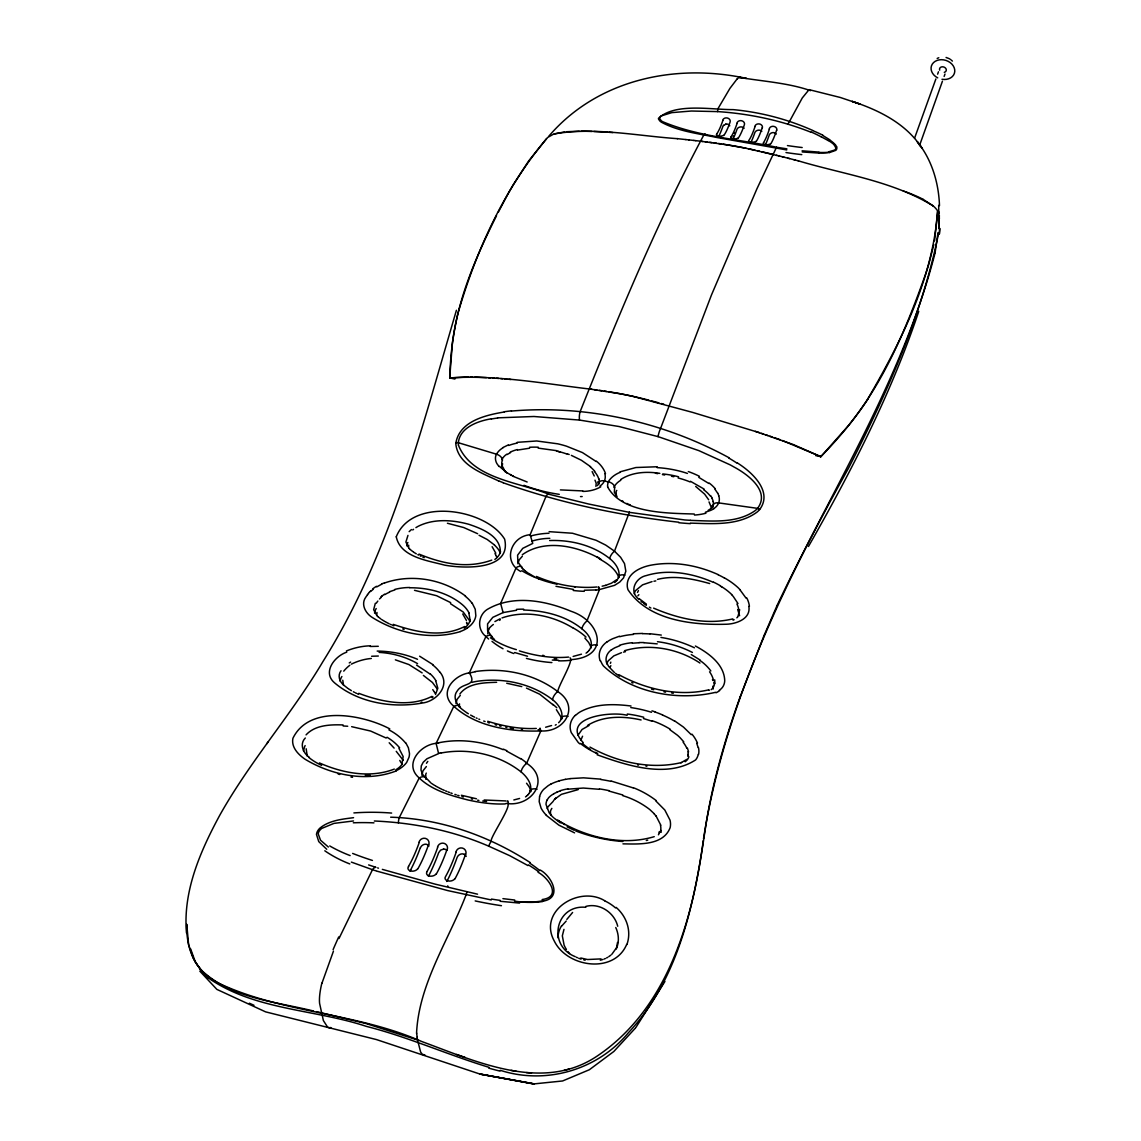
<?xml version="1.0" encoding="UTF-8"?>
<svg xmlns="http://www.w3.org/2000/svg" width="1141" height="1141" viewBox="0 0 1141 1141"><rect width="100%" height="100%" fill="white"/><g stroke="black" fill="none" stroke-linecap="round" stroke-linejoin="round"><path stroke-width="1.5" d="M186.71 924.609C186.354 940.241 189.905 956.7 200.303 968.823M938.686 205.323L938.957 228.642L939.086 226.874M376.858 614.3L376.986 612.46M186.753 924.296L188.607 944.705L193.129 957.827A92.877 69.758 -24.6 0 0 197.407 965.072A87.7 65.821 -24.4 0 0 202.67 971.39C232.721 998.56 275.837 1001.698 313.533 1011.012M421.928 775.352L422.969 770.831L426.363 766.552M487.806 633.868L487.82 633.198A14.248 11.11 -12 0 1 488.191 631.144A13.621 10.597 -12.4 0 1 489.375 628.563M454.945 379.04L449.711 377.928L452.378 343.042A594.917 411.687 7.9 0 1 458.554 310.994C466.983 277.734 481.202 246.342 496.506 215.749M539.75 729.541L540.035 728.129L540.834 730.939L526.629 763.358A7.245 3.038 -49.9 0 0 521.223 772.015C527.085 776.907 534.074 785.864 528.996 793.551M570.058 657.801C573.98 660.397 558.805 684.743 557.707 691.546A7.017 2.981 -50.3 0 0 552.643 699.775C559.275 704.667 566.278 715.649 558.605 722.724M617.495 942.452L616.397 948.927M455.958 703.583L457.085 699.333L460.308 695.354M714.865 683.302L714.722 679.836M498.646 480.96C482.329 473.23 458.582 465.228 455.872 444.505A30.921 21.836 -26.2 0 1 455.887 442.865C459.737 421.043 485.809 415.067 504.351 411.972M470.035 619.763L468.851 612.974M937.988 232.607L935.064 252.988M408.678 545.156L408.592 546.924M340.189 681.362L340.617 679.137A13.364 8.115 -32.2 0 1 341.886 676.513M938.43 234.005C921.728 316.086 886.557 393.716 848.59 468.067C783.938 584.135 724.278 706.379 703.512 838.82M342.771 680.25L343.527 685.399M500.357 551.759C500.343 535.757 481.573 528.597 468.808 524.29C452.335 519.783 433.466 518.442 417.806 526.486M303.477 750.849L304.661 746.528A13.892 9.028 -28 0 1 305.16 745.615M703.284 840.532C692.715 920.245 667.485 1009.1 596.729 1056.352C542.075 1092.707 475.911 1061.315 421.657 1041.491C356.135 1012.424 281.328 1013.365 216.89 982.372A99.481 74.778 -24 0 1 200.188 968.894M406.752 545.869L407.251 543.843A12.451 7.816 -34.1 0 1 407.879 542.446M705.979 824.273C695.24 897.839 681.049 976.396 628.377 1032.762C597.756 1069.944 546.04 1085.062 500.3 1070.315M374.533 613.116L375.061 610.891A12.608 7.559 -34.8 0 1 376.202 608.538M705.979 824.287C713.011 780.9 725.22 738.498 740.038 697.165M934.579 240.865L937.645 211.014C932.825 278.604 901.076 341.729 867.517 399.436M580.897 740.095L582.566 736.216M517.843 563.754L519.212 559.817L522.35 556.252M306.173 748.767L307.243 756.155M539.579 796.632L539.18 801.638L541.076 808.099A35.613 28.696 7.5 0 0 546.425 815.316M459.538 703.854L459.181 706.907M933.823 244.602L929.016 263.371A662.907 420.516 -8.2 0 1 925.565 274.239C909.662 318.852 891.791 363.309 865.263 402.802A514.42 340.46 -6.5 0 1 848.533 425.507L820.878 456.685L815.644 455.573M934.921 253.573C902.36 379.311 832.074 489.289 777.05 605.529M321.962 983.171L333.443 951.166M660.853 830.348L658.428 834.784M733.05 137.077L733.435 135.865M610.421 663.363L610.82 662.122M595.916 486.437L596.187 483.228L594.989 480.176M456.429 310.266C421.029 430.528 390.293 554.055 322.932 661.58C291.369 714.751 249.893 761.375 219.671 815.416C200.288 851.329 182.745 891.306 186.496 933.01M786.891 148.843L776.522 147.246L756.897 188.878L711.513 294.877L660.511 428.574A6.361 1.07 -71.9 0 0 658.086 436.632L698.905 450.652L730.04 464.801A170.237 155.889 -7.5 0 1 734.105 467.068C747.84 474.342 770.546 491.286 757.553 508.358A28.525 23.604 16.6 0 1 754.985 510.769C736.359 523.748 711.827 520.966 690.334 520.382M919.503 145.577L942.437 81.211M944.135 76.433L944.99 74.037M740.038 697.165L764.071 635.48M914.597 138.118L935.891 78.943M937.617 74.165L938.472 71.783M617.01 580.17C622.558 572.611 615.755 563.297 609.75 558.591A6.632 2.653 -50.3 0 1 614.486 551.174L629.347 512.338M918.747 311.379C891.178 393.802 851.428 471.162 808.456 546.468M589.512 649.8C594.033 643.424 589.341 635.409 584.349 630.887C567.947 616.226 545.098 610.535 523.562 610.021M582.081 628.848L582.01 628.791A6.803 2.867 -50.5 0 1 586.902 621.018L599.496 589.555L614.571 585.333L619.734 582.067L623.514 577.931L625.839 571.227L624.512 563.597L620.633 557.307L614.414 551.103L605.743 545.113L596.058 540.264L572.468 533.246L549.121 531.663M614.642 487.592L614.357 492.341L617.039 496.72M571.07 659.641C610.406 657.059 601.293 621.203 570.971 611.248C545.783 600.651 513.864 594.661 488.719 608.595C478.179 613.858 476.382 628.862 485.652 636.293M626.666 944.434C614.086 974.343 567.091 967.397 554.284 941.04C537.653 910.932 579.257 885.202 604.659 900.691M658.086 436.632L619.021 426.52L579.557 420.073A6.304 1.811 -84.6 0 1 580.127 411.701C617.581 317.883 656.175 224.221 703.812 135.009A5.662 2.068 -78.7 0 1 705.523 134.253M540.92 730.939C564.952 732.536 580.327 706.136 557.707 691.546M563.968 929.373L562.328 935.834L564.082 945.033A33.16 27.498 12.7 0 0 566.421 949.455M522.749 568.788L517.886 561.885L517.6 555.168L522.763 548.35L532.747 543.416L530.137 534.701L545.94 496.549A6.489 2.396 -74.6 0 1 548.693 494.196L588.542 503.994L629.59 512.395M764.071 635.48L777.05 605.529M507.374 801.453A7.388 0.784 85.5 0 1 508.501 803.706C532.89 805.831 550.932 778.476 526.144 762.958M516.103 567.804L500.628 603.446L503.11 612.574L492.812 617.338L487.578 623.87L487.592 630.303L492.028 637.191M597.456 485.624L598.54 483.87A6.375 4.036 23.6 0 1 604.402 480.903L608.353 482.001A17.942 12.451 -13.8 0 0 607.668 486.965M499.758 620.404L500.1 619.606M493.283 638.404L492.242 637.391A6.86 3.822 -44.5 0 0 485.895 636.535L469.365 672.862C477.837 686.853 462.761 682.076 457.327 690.833C451.865 697.465 457.484 706.122 463.332 710.258M338.977 938.544L372.451 869.742A7.702 3.28 -71.1 0 1 375.931 867.345L368.614 864.921M616.91 947.244L611.861 954.261M637.534 592.45L638.432 590.596M577.959 735.317L582.067 729.47L589.013 725.519M498.417 211.998L507.702 194.441A837.366 563.098 12.6 0 1 513.464 184.386L528.668 160.952L546.539 138.731A17.686 12.836 28.8 0 1 547.637 137.49L553.685 134.082L564.339 131.928M446.816 881.48L447.728 879.725A71.099 18.242 -75 0 0 457.07 857.576A5.163 4.564 -38.3 0 1 462.305 853.867A4.806 4.464 -41.7 0 1 464.316 854.381M410.717 869.784L410.004 871.125M401.932 763.957L403.158 756.554L398.936 748.339M428.417 876.288L429.173 874.833A71.241 18.855 -74.9 0 0 438.643 852.755L440.569 850.173L443.592 849.061M502.582 463.674L501.997 467.368M616.768 490.388L616.34 491.158A8.543 6.19 -5.2 0 0 616.111 491.771L616.44 496.121M610.877 665.688L610.478 666.415A9.313 7.659 2.5 0 0 610.164 667.157M375.332 603.261L373.649 609.708L376.858 615.57M547.238 799.741L548.707 797.659A21.223 16.73 3.1 0 1 553.799 793.808M407.965 535.386L405.896 542.032L408.892 548.208M341.031 670.751C337.408 675.287 339.419 681.776 343.741 685.085M635.737 1027.713L664.932 981.474M551.859 808.384L551.003 809.825A9.827 7.973 3.1 0 0 550.418 812.064L550.832 815.159M459.866 693.97C468.052 682.974 484.169 682.703 496.649 682.289M266.78 743.775L268.007 742.049M426.463 763.286L427.804 761.404M737.913 616.639L739.682 609.708M435.491 694.484L437.83 688.28L435.719 680.792M589.355 650.013L588.642 650.898M528.796 793.808L527.955 794.821M566.82 919.418L572.597 912.458M367.659 594.632L366.774 595.787A16.288 8.9 -38.7 0 0 365.933 596.957C360.399 604.231 365.662 613.516 372.494 617.595C397.981 633.512 431.155 640.458 460.322 631.601M561.814 925.907L566.193 921.072M305.303 738.013C299.256 743.989 303.164 753.188 309.382 757.353M616.739 580.512L616.026 581.311M690.391 523.12C712.612 523.676 737.999 526.015 756.982 512.152A32.176 26.728 20.4 0 0 759.678 509.499C773.227 491.443 751.762 471.861 737.157 462.818M637.876 595.844L638.889 594.689M546.539 138.731C504.336 188.893 476.253 250.321 458.069 312.934A636.15 438.8 8.7 0 0 449.825 377.928C497.376 374.747 544.728 383.79 591.837 389.281M554.954 798.971L561.429 794.336L578.187 789.615M737.585 617.053L736.858 617.823M553.428 800.711L555.81 798.001M306.059 734.875C315.158 724.949 330.519 724.478 343.084 724.949M635.266 1028.241L613.858 1051.46L589.369 1069.73L562.613 1080.969L533.56 1083.95L479.919 1074.052L376.416 1039.565L265.596 1011.867L216.861 989.39L199.803 971.105M548.821 136.193C597.385 79.513 675.301 62.997 746.371 78.372L739.097 77.403C762.488 81.311 788.602 82.922 810.509 90.652M522.293 554.726C545.198 538.424 578.031 546.097 600.822 559.176M409.148 531.649L411.459 529.552M588.243 651.311L587.501 652.01M527.727 795.063L526.971 795.776M686.383 760.69L685.185 761.76M737.343 78.629L729.94 88.356L718.003 108.623A5.591 0.756 -87.6 0 0 717.561 111.604L691.403 111.019L671.864 112.617L660.839 116.04L659.541 118.322L661.238 120.732A19.34 10.34 -3.3 0 0 662.664 121.688C698.634 136.82 738.712 139.102 776.593 147.246M615.57 581.782L614.714 582.523M575.435 715.436L578.102 713.239A31.549 25.844 2.4 0 1 580.327 711.799C595.702 703.455 614.129 703.854 631.016 706.008M723.551 125.41L725.79 124.241M371.11 591.052L373.121 589.384M412.728 529.966L413.541 529.31M380.894 596.843L381.921 596.03M587.116 652.338L586.06 653.151M526.472 796.19L525.502 796.903M433.067 696.923L432.082 697.664M610.906 955.103L608.823 956.629M610.934 650.313L612.061 649.471A25.815 21.408 3.9 0 1 615.299 647.589L619.763 645.763M552.943 801.624L547.88 806.915A15.461 12.708 5.1 0 0 547.167 808.57M599.995 486.023L600.565 485.61A17.643 13.507 10.8 0 0 604.43 480.917M719.329 690.305L721.312 688.665A16.958 13.392 47.6 0 0 724.735 680.906C724.378 664.376 708.575 653.037 695.368 646.006M713.881 508.558L715.022 507.716A17.6 13.378 9.6 0 0 718.673 502.91A17.643 13.421 8.2 0 0 719.087 497.005L718.73 495.722M606.969 641.998L609.323 640.443A34.858 28.725 2.9 0 1 612.931 638.618L619.506 636.193M616.44 579.856L611.547 583.165L605.429 585.433M507.16 454.532L510.555 452.592M467.382 628.021L465.756 629.048A28.981 21.879 -13.9 0 1 460.294 631.529M494.894 621.574L500.129 618.793M415.909 527.627L417.249 526.814M384.574 594.219L383.847 594.675A25.188 20.624 -43.2 0 0 381.978 596.101M556.195 724.606L555.268 725.177M349.246 662.921L350.658 662.08M587.472 725.491C603.304 715.535 623.428 715.949 641.114 719.957M376.758 586.873L381.636 584.249M620.904 479.391C632.299 472.046 646.747 471.29 659.812 473.372M503.138 447.457L508.387 444.862M464.687 626.523C442.066 637.919 416.707 632.385 393.217 624.369M680.835 762.83L686.925 759.336M431.983 696.352C409.633 707.791 381.536 702.015 358.787 693.329M606.57 957.941L607.725 957.313M553.727 793.737L556.908 792.211M550.761 784.167L551.745 783.667A43.329 35.542 4.1 0 1 559.304 780.858M734.119 619.691L733.064 620.191M346.778 652.153C334.969 655.975 322.076 672.063 334.399 682.703C357.974 702.785 392.433 708.461 422.298 703.027C436.318 701.487 450.866 685.641 440.112 672.32M396.255 770.917C366.589 782.455 331.475 775.281 304.889 759.122C298.243 754.486 291.083 747.227 292.909 738.313C309.468 704.026 363.737 714.965 389.78 728.885M937.175 58.433L938.786 57.749M620.119 471.818L635.908 467.525L657.259 466.755M604.145 959.025L605.386 958.511M715.692 692.287C677.911 701.216 632.071 693.143 603.432 665.945A31.634 25.63 4 0 1 601.992 663.748L600.494 660.696M389.48 591.737L394.9 589.883M384.674 582.951C411.402 573.566 443.022 579.1 465.542 596.073M394.33 769.077C370.126 778.476 342.514 773.17 319.423 762.93M491.757 560.117C467.282 568.86 443.008 563.982 418.989 554.084M501.997 617.937C525.231 609.836 552.016 615.213 572.625 627.75M654.235 836.667C622.03 846.351 585.804 837.237 557.621 820.179M621.446 652.709L613.829 655.875L608.281 660.796A14.591 11.966 2.5 0 0 606.841 664.019M543.858 901.019C562.741 897.24 551.303 875.931 540.278 870.07M530.137 534.701C510.412 536.484 502.539 561.985 520.752 571.498M602.89 959.481L600.294 960.223M581.468 654.178L573.139 656.432M545.64 727.231L551.574 725.548M559.275 780.786L565.38 779.332M705.352 512.252L710.558 510.426A23.419 17.543 7.1 0 0 713.966 508.629M503.11 612.574L516.516 610.264M624.555 650.698C649.614 643.267 678.396 648.601 699.946 663.035M554.269 133.882C595.074 126.936 636.664 135.836 677.54 138.674M469.365 672.862C455.544 674.702 439.642 690.376 451.223 703.797C473.957 726.674 509.77 732.009 540.763 730.953M564.039 1070.443L569.074 1069.074M436.49 743.319C420.416 744.488 403.614 764.199 418.804 777.592C431.911 790.328 450.381 795.477 467.625 799.898C479.848 802.665 492.384 804.448 504.95 803.934C517.401 798.343 489.375 837.794 491.186 841.331A7.559 1.868 -65.7 0 0 488.676 846.151C452.606 830.52 413.527 822.69 374.348 821.007M681.548 762.53C650.784 769.947 617.224 762.288 589.968 747.07M513.835 799.955L519.597 798.458M517.543 450.082L529.624 448.199M708.575 689.877C678.396 696.894 645.592 689.335 618.779 674.645M652.039 581.625L642.554 584.848L635.594 590.582A14.262 11.781 3.1 0 0 634.239 593.734M732.836 618.893C706.379 625.282 678.153 618.722 653.622 608.139M646.305 840.489L647.774 840.147M623.471 652.139L625.496 651.668M602.12 586.189L605.543 585.39M542.146 899.55C562.399 896.826 548.236 877.629 538.067 872.295M438.686 742.791C460.208 738.284 482.928 741.579 503.21 749.651M441.153 752.989C468.78 747.74 499.116 754.501 521.223 772.015M657.544 579.386C674.816 575.05 692.887 578.829 709.673 583.55M424.837 1054.84L422.455 1054.412L420.644 1052.102L417.535 1039.979L366.004 1023.534L316.528 1011.639M517.173 442.337L536.712 440.982L557.764 443.82A116.596 104.701 -14.2 0 1 566.478 446.174L582.438 452.578L596.101 461.477M491.357 418.804C477.965 420.958 459.909 427.518 458.368 442.594A6.333 4.108 4.2 0 0 455.901 442.865M653.95 581.225L655.804 580.897M475.155 671.564C503.595 667.357 534.487 673.803 557.535 691.417M585.846 906.41C599.681 902.659 614.471 912.643 617.709 926.25M829.493 152.58L835.797 150.341A8.258 4.821 10.6 0 0 836.581 146.761M567.961 789.173L583.308 788.046L599.382 789.301M601.079 958.896L587.572 959.524L580.755 957.984M449.711 377.928L468.808 376.958M828.794 151.81L834.841 149.984A6.233 3.623 9.3 0 0 835.554 147.175M497.576 417.848L533.945 416.494L579.557 420.073M570.072 778.604L583.493 777.834L600.794 779.146M511.425 411.06C586.417 404.641 662.95 421.799 728.942 457.698M353.567 817.683C342.072 819.152 329.421 820.408 320.093 827.967A12.18 8.828 -20.4 0 0 316.471 834.442L318.753 841.602L326.725 849.275M597.028 586.973C576.376 588.785 555.353 584.648 536.398 576.433M632.371 643.182L639.003 642.754M568.603 657.073C552.002 658.585 535.229 655.804 519.383 650.883M538.067 729.698L539.237 729.598M566.207 131.743L579.286 131.186M595.773 589.954L584.377 590.239M371.624 656.26L378.327 656.032M633.369 633.768L642.497 633.426M694.27 514.02C667.756 513.165 621.973 513.55 607.668 486.965M370.312 646.476L378.284 646.291M582.851 490.93L560.402 489.903M505.948 800.939L484.155 799.998M353.51 820.964L333.956 823.388L321.762 828.409A9.37 6.889 -18.8 0 0 318.196 833.843L320.535 840.218L328.366 847.036M549.648 540.534C570.785 539.75 592.949 545.184 609.679 558.534M536.313 728.443C519.854 729.256 503.395 726.218 487.735 721.283M409.804 587.772C428.346 587.629 447.757 592.564 462.233 604.573A41.646 32.233 -19.2 0 1 469.037 612.902M370.112 775.252L365.234 775.195M585.832 907.295C555.382 904.357 547.01 945.561 575.164 956.629M558.605 660.311L552.287 660.068M470.805 376.986L472.802 377.015M819.324 153.108L802.223 151.953M474.784 377.072L486.465 377.6M591.979 131.415L586.36 131.258A255.47 175.329 24.2 0 0 581.04 131.186M556.779 658.928L554.141 658.813M644.066 642.74L657.202 643.866M818.881 152.095L802.109 150.812M593.876 131.486L607.24 132.199M343.156 725.976L347.705 726.246M519.569 903.087L500.143 901.29M390.65 817.198C440.355 818.625 488.776 835.683 530.308 862.653M538.138 448.113L556.551 450.652M622.957 843.855C638.86 844.083 663.149 845.766 670.124 827.724A20.909 17.286 29.5 0 0 670.038 820.165L664.818 810.024L655.804 800.911M488.476 377.714L490.502 377.842M717.561 111.59C749.608 113.686 781.428 120.475 811.294 132.356M609.123 132.327L612.845 132.584M492.527 377.985L494.581 378.127M496.62 378.284L498.674 378.441M526.415 1072.611L531.521 1073.011M500.728 378.612L502.782 378.783M521.323 729.527L522.535 729.641M649.999 633.74L661.295 635.081M504.821 378.955L506.861 379.14M508.9 379.325L510.926 379.511M678.809 522.221C619.135 515.504 559.803 502.924 503.181 482.771M514.734 900.035L502.924 898.637M645.949 766.096L646.876 766.196M677.198 138.632L685.941 139.573M685.755 139.559L689.064 139.915M688.85 139.887L694.028 140.457M693.828 140.443L695.839 140.671M695.668 140.643L702.885 141.484M627.136 715.321C612.032 711 559.475 717.047 583.265 742.691M700.56 141.199L728.372 144.993A316.984 216.077 21.6 0 1 745.244 148.088L779.531 156.046M573.467 589.426L555.981 586.303M671.749 693.043L673.29 693.229M705.195 141.755L707.463 142.026M486.565 801.538L482.714 801.025M709.716 142.311L711.955 142.596M714.18 142.896L716.405 143.196M589.255 388.924L619.948 393.731A258.95 158.185 22.4 0 1 633.383 396.469L692.673 412.414L759.435 432.681M594.361 389.623L596.857 389.98M351.656 726.674L370.611 731.039L386.228 738.056M718.616 143.495L720.841 143.823M599.31 390.336L601.749 390.693M786.748 149.942L717.119 137.533C698.349 133.554 678.467 131.443 661.366 122.187A20.866 11.068 -5.3 0 1 659.94 121.046L658.685 119.377A9.499 5.063 -6 0 1 658.443 118.336C675.158 102.576 710.971 109.764 733.135 109.622C760.591 112.175 787.632 119.234 812.82 130.488M414.511 590.325L436.604 595.702L450.681 602.633M513.464 728.6L510.155 728.072M723.066 144.151L746.029 148.244M604.174 391.049L606.584 391.42M637.591 764.955L638.518 765.098M491.258 899.949L447.686 890.579L376.715 871.096M663.991 691.874L665.545 692.145M477.608 800.183L478.878 800.397M511.097 1070.372L516.188 1071.271M629.133 512.309L684.671 519.954A241.207 153.008 4.8 0 0 690.334 520.31M506.732 683.245L521.779 686.611M673.775 476.724L671.507 476.296M664.69 475.013L662.393 474.57M655.39 473.215L657.729 473.672M505.777 727.259L506.875 727.473M477.551 894.187L435.106 884.132L382.335 869.371M447.415 523.248L463.759 527.556L477.651 533.717M476.453 798.771L461.349 795.248M748.296 148.715L755.028 150.17M471.29 798.9L472.545 799.171M757.267 150.669L759.507 151.183M583.793 959.895L585.148 960.209M611.177 781.029L633.112 787.875M761.76 151.71L773.27 154.491M609.094 791.084L622.843 794.992M499.53 725.861L501.027 726.218M527.541 656.246L514.634 652.524M651.625 689.221L653.665 689.735M776.393 155.262L777.178 155.461M782.213 156.716L784.038 157.187M778.604 155.818L782.655 156.83M557.878 451.394L560.145 451.964M783.439 157.03L787.789 158.128M788.816 158.399L794.963 159.968M787.689 158.1L789.515 158.57M798.044 160.753C843.342 174.345 892.447 180.877 933.238 205.936L923.269 199.447M793.936 159.697L798.572 160.895M651.411 400.862L658.799 402.844M495.08 724.706L496.563 725.106M548.693 494.196C519.355 482.229 471.861 478.863 458.425 445.175M461.948 796.561L463.403 796.96M661.309 403.529L663.834 404.242M643.438 718.53L651.982 721.198M395.356 659.84L408.892 664.547L422.156 672.905M489.004 1067.334C447.785 1054.826 408.307 1037.041 366.475 1026.401C314.06 1009.072 254.101 1010.213 207.847 977.623M946.074 57.464L949.041 58.59M402.73 628.962L404.071 629.361M457.684 795.291L459.096 795.733M375.86 870.825L374.576 870.412M378.484 868.173L377.628 867.902M373.735 870.141L351.371 862.111M755.328 431.341L792.924 444.405L820.878 456.685L782.441 440.54M487.877 722.524L489.304 722.98M454.888 794.393L456.286 794.849M761.518 433.366L763.6 434.051M765.697 434.75L767.793 435.448M651.982 710.829L655.034 711.841M769.89 436.162L772.001 436.875M774.097 437.602L780.373 439.798M581.083 959.11L578.672 958.24M527.156 482.001L513.692 476.567L504.493 471.304M456.585 1054.441L465.243 1057.493M450.795 792.952L452.15 793.451M566.991 453.704L569.188 454.517M483.713 721.041L485.082 721.54M903.144 190.832L904.157 191.203M905.184 191.588L910.347 193.585A108.78 79.599 18.6 0 1 923.283 199.404M526.472 688.094L539.679 694.199L553.371 705.081M448.128 791.94L449.454 792.453M392.59 625.297L393.788 625.796M574.579 832.859L558.89 825.157L546.325 815.387M445.532 790.884L446.83 791.412M488.676 846.151L509.727 855.679L527.969 865.577M631.757 682.589L632.927 683.074M478.806 719.072L479.662 719.443M571.356 455.373L581.368 460.251L590.61 466.698M422.798 557.065L424.224 557.678M628.933 504.393L630.317 504.992M690.462 481.302L704.125 489.075M538.623 578.701L539.664 579.157M444.263 790.328L442.451 789.515M249.351 1003.21L253.987 1005.278M574.322 830.306L567.063 826.84M390.251 624.27L391.406 624.797M597.1 754.772C626.78 765.397 666.487 778.704 695.554 759.963A18.384 14.519 43.9 0 0 698.249 754.315M506.547 751.063L520.596 758.765M357.461 693.785L358.531 694.284M476.253 717.946L477.095 718.331M479.063 535.272L487.193 539.479L494.524 544.999M576.305 957.199L577.474 957.741M713.41 582.366C692.701 573.295 668.384 568.803 646.319 575.563C635.566 577.703 628.563 591.38 638.903 599.267M718.16 574.608C697.322 565.18 673.461 560.901 650.784 565.209C640.301 567.191 626.209 573.681 627.279 586.46A22.963 18.869 2.4 0 0 628.006 589.754C648.544 620.433 692.074 625.254 726.617 624.227C736.416 623.885 750.992 618.793 748.853 606.384M626.894 503.438L627.907 503.923M420.245 555.895L421.086 556.295M441.567 789.101L439.813 788.26M389.11 623.742L384.916 621.545M355.364 692.787L356.406 693.286M821.163 136.749L828.238 140.585M474.599 717.161L472.973 716.348M419.631 656.203L432.924 664.618M698.763 477.337L708.789 483.456M416.579 665.103L430.143 674.074M450.467 603.675L463.203 612.004L470.206 621.517M533.56 576.276L534.544 576.775M438.957 787.818L435.648 786.021M417.834 554.669L418.619 555.082M353.339 691.731L354.338 692.259M472.189 715.935L470.62 715.079M691.275 654.577L700.061 659.997M599.353 558.89C607.183 563.283 615.712 568.788 618.893 577.646M822.618 135.38L829.607 139.673M532.605 575.749L528.041 572.996M649.343 607.14L650.883 608.025M724.321 577.802L727.031 579.414A68.032 64.452 9.3 0 1 737.856 587.458A51.873 48.607 12 0 1 740.01 589.683M512.523 475.754L513.564 476.368M415.566 553.385L416.308 553.813M384.46 621.289L381.836 619.649M351.414 690.647L348.433 688.779M720.413 586.089L721.611 586.831M434.849 785.55L431.797 783.596M622.202 500.856L623.086 501.398M674.802 721.012L683.459 727.074L691.261 734.676M468.366 713.753L466.911 712.825M557.992 820.408L564.809 824.658M510.526 474.528L511.51 475.141M423.382 675.415L432.439 682.475L437.317 689.078M414.839 552.943L413.456 552.044M597.028 556.751L598.925 557.963M669.938 729.741L677.44 735.232A49.477 48.25 7.2 0 1 680.164 737.799L683.759 741.821M619.52 676.214L615.398 673.304M646.348 605.315L643.567 603.361M466.441 712.512L463.759 710.586M949.954 59.118L950.824 59.717M560.359 822.903L553.884 817.969M347.948 688.451L344.254 685.556M381.008 619.078L378.156 616.825M431.084 783.097L422.541 774.34L420.986 770.047L421.286 765.882L423.225 762.231L426.948 758.765L438.615 753.616L436.119 743.404L453.676 706.607A7.074 4.036 -44.8 0 1 460.237 707.491M527.199 572.397L525.744 571.327M412.8 551.574L410.218 549.52M639.174 598.654L646.434 604.174M695.682 486.437L704.639 494.139L708.661 499.758M525.331 571.013L524.347 570.215M552.501 699.661C531.492 683.473 503.238 677.483 477.209 681.277A48.022 39.193 -12.8 0 0 471.804 682.389M446.873 850.345L445.432 849.389A4.792 4.45 -40.7 0 0 443.592 849.075M641.028 601.307L642.269 602.348M494.566 639.53L493.44 638.546M488.605 639.031L485.895 636.535M614.357 672.448L609.151 667.029A23.676 19.54 3.2 0 1 607.711 664.747L606.941 662.992M523.961 569.887L523.163 569.174M377.928 616.611L377.058 615.783M396.227 751.32L403.258 760.348M409.99 549.306L409.106 548.436M553.085 817.227L552.315 816.485A32.205 25.901 9.2 0 1 549.121 812.706L546.026 804.419A14.519 11.638 6.8 0 1 547.281 799.755M951.651 60.387L952.393 61.101M584.848 638.061L588.699 642.497L591.309 647.731M389.181 742.777L394.116 748.097M654.05 813.59L649.757 809.525A81.239 77.602 8.7 0 0 622.644 795.605M556.366 709.631L562.099 718.773M739.924 589.74L746.114 598.212M499.016 466.541L496.963 463.688A22.692 15.746 -9.2 0 1 495.579 459.823A17.486 12.166 -12 0 1 496.306 454.418L496.506 454.204A18.042 12.508 -13.2 0 1 503.281 447.586M834.442 145.392L835.583 147.175M567.876 951.565L569.544 953.548M526.529 783.239L528.468 785.792A25.131 20.509 0.6 0 1 531.078 791.54M714.865 489.09L717.66 493.183M656.018 815.886L660.796 825.171M709.032 501.912L711.627 508.13M922.128 148.216L917.335 141.784C931.855 159.697 938.715 182.86 939.485 205.68M920.887 146.547C904.998 123.014 878.342 109.964 852.127 101.349L860.014 104.116L840.275 97.47L809.055 89.64L802.28 97.955L789.501 121.431A5.648 1.398 -71.2 0 0 787.989 124.212M503.751 468.594L502.539 466.712A15.389 10.255 -18.2 0 1 502.539 459.866M432.753 689.62L433.78 691.089M710.643 495.622L712.07 497.961M472.26 603.261L475.241 609.237L475.84 615.769A21.051 16.131 -13.4 0 1 467.325 627.964M405.697 742.663L408.392 747.783L409.476 753.374A24.931 18.627 -14.4 0 1 408.977 757.339L406.638 762.488A24.075 17.671 -15.5 0 1 396.141 770.717M399.792 760.419L401.176 762.901M462.733 613.986L466.398 620.419M466.583 623.129L467.311 624.398M492.113 546.696L495.822 553.228M495.95 555.581L497.02 557.535M434.25 691.845L435.106 693.386M712.455 679.58L712.925 680.464M711.998 505.72L712.854 507.602M737.699 609.551L739.596 615.726M737.985 603.575L733.349 596.572A40.192 38.937 6.8 0 0 731.595 594.661M592.122 471.604L594.233 475.982M500.286 552.872L498.817 550.048A40.677 31.534 -18 0 0 494.41 545.084M836.61 146.761L835.654 145.078A31.492 18.47 10.6 0 0 829.393 139.787M696.752 743.362L698.149 747.54M687.438 748.139L688.551 751.862M713.753 682.247L714.366 684.072M687.695 754.458L688.337 756.312M425.935 779.089L425.736 774.468A9.898 7.559 -11.2 0 1 426.278 773.099M190.618 948.856L195.296 961.849L201.501 971.176A98.754 72.91 -20.6 0 0 207.904 977.58M712.897 686.112L713.282 688.964M659.056 831.917L659.327 833.03M604.83 473.7L605.115 475.013A17.686 13.549 9.8 0 1 604.416 480.903M660.824 830.477L661.167 832.317M599.496 589.555L598.64 586.774L598.455 588.128M417.478 1039.636L417.05 1037.198M599.039 479.049L599.111 479.562A13.25 10.269 19.8 0 1 598.569 483.884M416.551 1033.404C418.747 983.856 448.684 940.213 466.013 894.986A7.773 0.713 -77.1 0 1 467.282 891.991M939.228 212.169L939.271 213.253M939.343 215.435L939.357 216.519M939.371 217.603L939.371 218.701M939.685 70.172A3.452 2.767 17.4 0 1 941.724 66.877A3.452 2.767 17.4 0 1 946.046 68.902A3.452 2.767 17.4 0 1 944.277 72.339M937.702 77.859A12.052 9.656 17.4 0 1 935.121 61.372A12.052 9.656 17.4 0 1 954.19 67.704A12.052 9.656 17.4 0 1 941.981 79.285M494.966 553.627A54.041 43.301 -23 0 1 495.793 554.826M466.526 622.301A54.511 42.83 -21.9 0 1 466.94 622.929M330.861 1027.528A45.597 13.392 -70.4 0 1 327.61 1027.171L323.374 1020.567L319.594 1003.381A29.038 8.016 -73.9 0 1 321.848 983.2M939.243 219.799A363.893 216.162 -4.4 0 1 939.2 225.091M939.571 228.571A379.539 221.325 -12.3 0 1 939.186 233.919M939.856 228.5A365.519 210.6 -15.4 0 1 939.499 233.848M734.348 132.57A35.571 7.302 -79 0 1 734.162 133.197M867.659 399.493A535.942 353.111 -6.8 0 1 820.793 456.642M933.21 205.965A21.351 16.045 17.5 0 1 937.688 210.999M582.181 496.563A62.969 39.179 7.8 0 1 580.498 496.577M802.18 147.531A188.336 86.431 8.4 0 1 787.447 145.577M829.45 152.509A45.155 25.287 9.3 0 1 819.281 152.894M811.322 132.042A118.792 75.32 7.7 0 1 820.992 136.735M759.649 509.471A6.546 3.466 39.8 0 0 757.553 508.358L718.645 502.896A6.475 4.136 21.2 0 0 712.94 505.948A15.361 11.196 7.7 0 1 708.204 510.284M690.391 523.648A241.664 152.823 5.9 0 1 678.767 522.735M728.728 457.997A163.134 149.785 -0.7 0 1 736.929 463.103M398.323 822.861A7.474 1.911 -84.8 0 1 399.222 817.726L419.189 777.991A7.331 4.322 -45 0 1 426.064 778.904M503.252 482.7A242.562 144.722 -2.2 0 1 498.717 480.903M458.454 445.161A27.527 19.754 -24.7 0 1 458.397 442.737L496.506 454.204A6.318 3.951 25.7 0 1 502.34 459.695M491.372 418.989A110.734 94.974 -23.2 0 1 497.59 418.034M504.351 411.744A167.156 144.436 -29.1 0 1 511.425 410.846M615.769 927.519A30.151 25.701 36.4 0 1 616.953 947.258M616.126 907.395A38.295 34.458 17.5 0 1 626.908 944.52M604.602 900.805A40.805 36.455 18 0 1 615.555 907.936M528.468 864.935A139.687 123.784 -8.3 0 1 538.623 871.71M542.631 901.561A78.415 63.539 5.1 0 1 514.505 901.105M501.441 905.697A288.174 202.171 5.1 0 1 475.184 900.919M500.257 900.392A231.423 167.641 7.4 0 1 491.429 899.065M543.715 900.62A69.116 55.281 7.7 0 1 519.668 901.804M529.823 863.209A131.158 115.341 -2.7 0 1 539.807 870.526M372.422 860.442A282.726 178.795 -2.9 0 1 352.64 853.425M350.159 855.593A147.374 101.478 -7.8 0 1 329.735 845.937M353.311 822.804A222.581 185.37 -25.9 0 1 373.948 822.861M353.895 812.92A249.423 213.324 -32.5 0 1 391.634 813.077M349.802 863.937A148.073 105.043 -14.3 0 1 324.8 850.787M529.923 791.911A7.245 4.207 24 0 1 537.069 789.272M438.558 753.36A45.198 34.858 -13.7 0 1 441.111 752.732M436.504 743.376A52.914 41.162 -13.4 0 1 438.7 742.848M503.438 749.209A122.001 109.964 -23.9 0 1 506.789 750.65M520.809 758.551A75.349 62.983 -5 0 1 526.372 762.758M561.244 719.001A7.031 3.993 22.9 0 1 568.047 716.434M343.741 671.15A15.361 6.39 -43.2 0 1 349.788 665.274M351.342 664.133A52.843 42.616 -40.5 0 1 371.338 658.471M379.126 652.395A106.413 90.51 -44.1 0 1 417.577 663.648M430.328 673.946A46.282 35.3 -17.9 0 1 435.905 680.706M421.999 702.157A31.32 23.291 -15.3 0 1 421.214 702.357M432.639 664.846A57.321 43.814 -16.6 0 1 439.998 672.391M377.186 651.069A116.91 93.548 -28.8 0 1 417.506 659.284M346.436 650.94A65.265 55.068 -40 0 1 370.397 645.82M469.436 673.09A54.811 43.686 -12.1 0 1 475.184 671.807M698.463 747.54A19.04 15.56 37.8 0 1 698.563 754.429M597.713 753.816A69.216 53.085 9.4 0 1 580.313 743.419M579.756 743.846A48.05 38.437 6.6 0 1 578.202 742.42L571.284 732.65A22.349 18.213 3.2 0 1 575.264 715.321M630.788 707.563A124.212 115.826 8.2 0 1 651.497 712.269M654.977 711.984A113.9 109.75 6 0 1 662.564 714.922M662.507 715.036A98.982 95.487 5.8 0 1 674.688 721.198M691.974 734.162A36.74 33.831 19 0 1 697.493 743.119M687.923 751.833A13.179 9.641 57.8 0 1 688.137 756.369M688.85 756.725A12.722 9.67 48.9 0 1 686.754 760.348M683.131 742.263A28.069 25.601 31.3 0 1 686.882 748.339M652.153 720.727A89.126 87.472 2.2 0 1 670.266 729.242M627.293 714.009A114.342 108.723 9.2 0 1 643.795 717.261M597.442 753.402A59.175 47.665 7.2 0 1 595.388 752.375M590.51 749.566A59.175 47.665 7.2 0 1 582.338 743.347M660.454 825.171A14.262 11.068 45.1 0 1 660.682 830.277M653.964 813.647A37.753 34.915 16.9 0 1 655.932 815.943M599.439 788.902A120.632 111.861 9.2 0 1 609.18 790.699M560.388 790.642A50.618 41.447 5.6 0 1 567.876 788.887M556.879 792.168A37.838 30.279 4.3 0 1 560.502 790.87M622.829 841.516A117.437 83.236 11.8 0 1 575.692 830.933M539.565 796.632A22.877 18.641 3.7 0 1 543.629 789.401L548.037 785.778A34.087 27.855 3.7 0 1 550.761 784.167M565.394 779.403A70.5 59.261 5.7 0 1 570.086 778.661M600.736 779.503A131.543 121.131 7.9 0 1 611.105 781.385M633.212 787.661A89.911 85.204 6.9 0 1 656.132 800.526M387.027 737.243A71.854 54.354 -21.5 0 1 399.678 747.868M402.217 764.028A16.958 12.109 -15.7 0 1 395.87 769.733M352.54 777.306A103.617 69.901 -14.4 0 1 350.972 777.035M339.718 774.482A103.617 69.901 -14.4 0 1 338.15 774.012M321.648 765.34A78.643 47.993 -9.8 0 1 308.983 757.567M388.881 729.841A75.734 56.722 -17.1 0 1 405.426 742.82M590.667 647.674A6.846 3.837 22.1 0 1 597.242 645.193M513.807 653.536A76.818 58.12 -7.1 0 1 507.388 650.926M503.024 648.758A76.818 58.12 -7.1 0 1 491.999 641.356M543.929 655.547A98.582 66.306 0.5 0 1 542.574 655.348M570.728 660.268A70.956 55.224 -1.4 0 1 558.577 660.853M551.887 662.579A107.411 77.417 -0.9 0 1 526.429 658.4M516.374 649.643A83.535 58.12 -0.9 0 1 490.402 637.762M516.516 609.38A81.867 71.541 -15.3 0 1 523.648 609.166M501.94 459.638A13.949 9.984 -13.8 0 1 506.789 454.204M507.403 473.273A36.555 24.275 -5.2 0 1 503.095 468.837M600.794 486.808A32.519 24.631 9.1 0 1 582.923 491.414M559.275 494.353A106.912 62.755 5.2 0 1 523.947 485.31M505.106 470.891A42.873 28.24 -2.1 0 1 499.501 466.327M736.915 603.974A19.554 16.758 45.8 0 1 738.798 609.722M721.683 586.745A57.407 55.738 5.9 0 1 731.738 594.532M713.524 582.152A77.83 75.277 7.9 0 1 720.542 585.889M718.103 574.736A88.142 83.607 9 0 1 724.25 577.917M746.77 597.955A26.6 23.676 23.8 0 1 749.423 606.37M713.211 501.612A13.606 10.426 16.6 0 1 712.968 505.962M711.827 498.032A17.999 13.92 11.2 0 1 713.196 501.612M703.526 489.617A37.396 30.051 1.3 0 1 710.173 495.864M678.125 477.979A90.21 79.913 -17 0 1 690.105 481.93M662.85 473.943A98.297 88.171 -19.9 0 1 678.567 476.795M613.929 487.293A16.63 12.366 -14.7 0 1 620.79 480.247M608.438 481.787A6.375 4.036 23.5 0 1 614.714 487.435M608.281 481.759A21.223 14.705 -14.6 0 1 620.347 472.246M657.13 467.625A113.187 99.567 -16.6 0 1 687.424 473.415M688.323 471.575A95.687 84.591 -16.9 0 1 699.447 476.325M709.231 483.071A43.886 35.514 -2.9 0 1 715.321 488.833M717.703 493.169A23.376 17.928 5.7 0 1 718.759 495.722M705.922 513.236A45.768 32.404 3.7 0 1 694.47 515.062M594.404 471.561A23.576 18.513 12 0 1 598.811 479.077M590.339 466.926A39.65 32.262 3.3 0 1 594.803 471.347M556.451 450.966A99.723 89.968 -14.2 0 1 566.863 454.004M529.609 447.272A74.507 66.149 -12.8 0 1 538.238 447.215M510.255 452.121A31.791 25.359 -10.5 0 1 517.401 449.554M508.715 445.475A39.422 29.424 -10 0 1 517.315 443.065M596.429 461.206A33.759 26.928 2.6 0 1 605.5 473.572M714.623 683.188A12.779 9.456 62.3 0 1 711.171 689.649M709.559 671.792A21.522 18.327 48.3 0 1 713.425 679.979M699.804 660.354A44.813 43.615 11.4 0 1 710.843 670.937M657.473 641.698A102.576 100.322 5.8 0 1 692.416 652.452M638.989 642.568A88.656 79.1 8.6 0 1 644.066 642.568M619.534 645.264A53.741 46.239 6.7 0 1 632.285 642.697M606.641 663.064A15.56 12.865 3.4 0 1 610.863 650.256M709.388 690.12A22.549 16.188 26 0 1 708.932 690.319M719.629 690.619A30.094 23.619 34.4 0 1 716.049 692.772M600.137 660.782A22.478 18.313 2.3 0 1 606.898 641.927M619.72 636.707A65.108 55.068 5 0 1 633.455 634.425M642.511 633.654A104.872 94.19 8.1 0 1 649.985 633.968M660.924 637.42A113.23 105.714 9.1 0 1 694.441 647.788M500.571 551.788A15.589 12.123 -19.3 0 1 494.837 559.447M376.302 603.232A12.465 5.291 -46.9 0 1 377.828 601.079M379.497 598.968A19.426 13.079 -42.3 0 1 381.279 597.342M384.774 594.632A33.246 28.14 -44.4 0 1 389.594 592.165M394.843 589.398A64.852 56.879 -48 0 1 409.847 587.501M470.106 619.763A14.405 11.068 -15.6 0 1 464.23 628.192M465.3 596.272A54.882 42.345 -17.1 0 1 472.146 603.318M381.579 584.049A45.74 37.624 -37.7 0 1 384.631 582.751M372.708 588.87A30.693 23.02 -35.5 0 1 376.444 586.303M369.399 592.179A22.321 14.548 -35.9 0 1 370.825 590.824M367.445 594.561A19.383 11.681 -36.9 0 1 369.513 592.25M618.465 577.546A6.675 3.665 21.2 0 1 624.926 575.178M532.048 541.076A56.437 49.719 -17.7 0 1 549.805 538.338M530.536 536.042A63.126 50.489 -13.8 0 1 548.992 533.261M516.174 567.619A6.675 3.68 -45.1 0 1 522.407 568.446M575.107 587.073A87.016 61.757 -0.7 0 1 574.451 587.002M598.968 589.754A62.07 48.721 -1.3 0 1 595.787 590.097M584.292 591.323A94.289 69.515 -1.2 0 1 573.21 590.467M556.951 584.163A96.243 66.149 -0.3 0 1 521.779 570.7M500.043 1071.114A232.978 171.663 9.4 0 1 488.705 1068.119M420.416 847.863A5.135 4.535 -37.6 0 1 425.45 844.197A4.792 4.45 -40.6 0 1 427.447 844.697A5.149 4.778 -38.9 0 1 428.973 846.023M420.287 847.834A70.514 19.226 -74.7 0 1 410.717 869.727M464.373 854.295A5.149 4.778 -40 0 1 466.184 856.392M447.957 886.143A5.077 3.794 4.6 0 1 447.614 885.915M765.197 145.192A52.457 10.069 -79.7 0 0 769.234 135.08A3.922 2.967 -12.5 0 1 771.673 132.869L772.115 132.713A3.608 2.938 -8.5 0 1 775.252 133.212L775.909 133.797A3.851 3.081 -3.5 0 1 776.18 134.153M761.803 131.386A3.822 2.895 -12 0 0 758.066 130.217A3.822 2.895 -12 0 0 754.857 132.598A52.629 10.44 -79.7 0 1 751.192 141.883M744.06 128.348A3.808 2.895 -11.5 0 0 740.366 126.951A3.808 2.895 -11.5 0 0 737 129.318A52.301 10.782 -79.8 0 1 732.707 139.758M723.565 125.41A3.908 2.995 -11 0 0 722.824 126.565A51.63 10.968 -79.9 0 1 718.616 136.578M725.762 124.041A3.78 3.109 -6.7 0 1 729.755 125.81M608.98 391.777A289.244 174.972 22.2 0 1 648.972 400.206M437.773 847.078A59.475 15.732 -74.9 0 1 427.048 871.467M437.516 847.05A5.12 4.892 -27.3 0 1 443.935 843.299A5.12 4.892 -27.3 0 1 447.215 849.589M436.147 873.935A5.149 3.38 -9.3 0 1 429.201 875.988A5.149 3.38 -9.3 0 1 427.148 871.553M447.001 849.503A59.532 15.503 -74.9 0 1 436.361 873.935M419.346 842.158A58.847 16.045 -74.7 0 1 408.492 866.447M419.075 842.115A5.12 4.892 -27 0 1 425.507 838.407A5.12 4.892 -27 0 1 428.745 844.711M417.535 868.971A5.149 3.366 -8.9 0 1 410.589 870.968A5.149 3.366 -8.9 0 1 408.564 866.532M428.56 844.625A59.246 15.917 -74.8 0 1 417.763 868.971M456.257 851.899A59.432 15.232 -75 0 1 445.675 876.374A5.163 3.38 -9.6 0 0 447.871 880.895A5.163 3.38 -9.6 0 0 454.817 878.798M456.001 851.871A5.135 4.906 -27.9 0 1 462.405 848.063A5.135 4.906 -27.9 0 1 465.742 854.367M465.514 854.267A59.147 14.919 -75 0 1 455.002 878.784M417.164 1036.912A96.443 22.349 -75.1 0 1 416.679 1033.118M333.086 949.654A205.223 55.367 -74.2 0 1 338.72 936.932M812.777 130.63A127.721 84.962 4.5 0 1 822.832 135.18M828.337 140.528A31.32 18.541 8.4 0 1 834.741 145.306M829.022 152.238A46.439 26.086 7.7 0 1 818.924 152.423M801.781 154.62A213.41 104.216 6.9 0 1 785.992 152.552M769.391 129.033A43.757 8.401 -79.7 0 1 763.529 142.611M769.248 129.047A3.822 3.152 3.8 0 1 773.712 126.366A3.822 3.152 3.8 0 1 776.75 130.302M770.446 143.823A3.851 1.469 -2.8 0 1 765.283 144.593A3.851 1.469 -2.8 0 1 763.7 142.696M776.593 130.217A43.401 8.201 -79.7 0 1 770.774 143.823M755.028 126.551A44.071 8.743 -79.7 0 1 749.067 140.101A3.851 1.483 -2.3 0 0 750.807 142.097A3.851 1.483 -2.3 0 0 755.97 141.37M754.871 126.565A3.822 3.138 4.3 0 1 759.336 123.941A3.822 3.138 4.3 0 1 762.345 127.878M762.202 127.806A43.971 8.586 -79.7 0 1 756.283 141.37M737.129 123.271A43.743 9.014 -79.8 0 1 731.067 136.777M736.958 123.285A3.808 3.138 5 0 1 741.436 120.704A3.808 3.138 5 0 1 744.403 124.669A43.971 8.928 -79.8 0 1 738.256 138.118M737.913 138.118A3.837 1.483 -1.7 0 1 732.764 138.788A3.837 1.483 -1.7 0 1 731.21 136.849M722.852 120.504A42.93 9.114 -79.9 0 1 716.705 133.968M722.667 120.518A3.808 3.152 5.8 0 1 727.174 117.965A3.808 3.152 5.8 0 1 730.112 121.973A43.401 9.085 -79.8 0 1 723.879 135.394M723.522 135.365A3.837 1.469 -1.3 0 1 718.359 135.993A3.837 1.469 -1.3 0 1 716.848 134.053M737.3 78.929A38.181 7.702 -77.9 0 1 740.766 77.374M572.925 627.821A75.363 65.593 -12.7 0 1 586.018 637.049M552.857 704.368A77.203 67.134 -13.5 0 1 556.794 707.734M489.118 628.449A19.939 15.546 -12.4 0 1 493.368 624.484M597.584 481.944A20.025 15.147 7.5 0 1 598.754 484.212M558.063 937.888A30.265 25.259 21.3 0 1 561.6 925.779M396.269 536.798C400.377 557.236 427.846 560.573 444.705 565.152C464.102 568.617 511.838 570.657 504.636 539.151C485.581 508.258 411.915 497.02 396.269 536.798M534.074 1083.864L479.919 1074.052L534.074 1083.864"/></g></svg>
